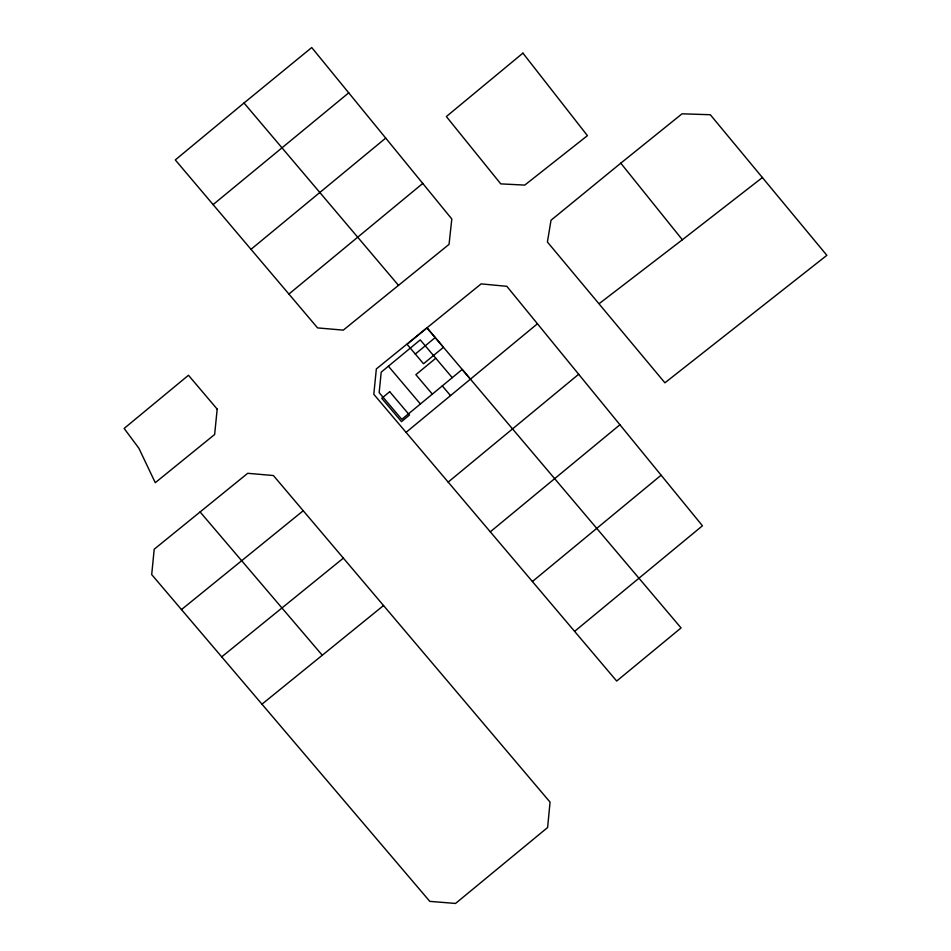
<?xml version="1.0" encoding="UTF-8"?>
<svg xmlns="http://www.w3.org/2000/svg" width="951" height="951" viewBox="0 0 951 951"><rect width="100%" height="100%" fill="white"/><g stroke="black" fill="none" stroke-linecap="round" stroke-linejoin="round"><path stroke-width="1.43" d="M244.015 102.993L175.293 159.934L213.107 204.608L317.575 327.905L343.287 330.128L449.05 244.371L451.808 218.992L311.726 47.55L244.015 102.993L398.517 285.383M448.159 482.098L578.672 374.266M574.618 631.345L702.444 525.784L506.847 286.322L481.135 283.885L376.346 368.929L373.802 394.296L616.688 681.047L681.059 627.933L462.198 369.452L401.798 419.355L379.164 392.632L381.208 372.15L420.247 339.887L452.248 377.666M348.744 92.829L213.107 204.608M251.016 249.305L385.714 138.097M288.914 294.049L422.767 183.436M415.302 354.034L435.201 337.581M435.784 358.23L415.872 374.682L432.348 394.118M406.029 432.384L537.434 323.768M619.909 424.776L490.288 531.811M661.111 475.215L532.417 581.513M620.789 163.168L551.009 220.252L547.407 242.006L664.915 382.813L826.859 255.332L710.314 114.738L682.057 113.799L620.789 163.168L682.354 239.771L762.536 177.445M221.714 656.868L429.793 901.37L455.541 903.45L547.61 827.525L550.058 802.133L273.412 475.536L247.7 473.301L154.205 549.214L151.708 574.594L221.714 656.868L343.394 558.118M262 704.156L383.538 605.537M181.475 609.591L303.226 510.746M599.332 303.524L682.354 239.771M200.09 511.947L322.092 655.037M427.011 327.845L470.436 379.164M442.286 385.892L450.524 395.616M388.4 366.206L420.401 403.985M217.185 409.132L214.641 434.5L155.263 482.692L138.894 448.278L124.141 428.449L188.464 375.265L217.185 409.132M522.919 53.125L446.352 116.545L500.761 183.876L524.762 185.1L587.421 135.648L522.919 53.125M426.963 327.869L407.064 344.321L423.528 363.757L443.439 347.305L426.963 327.869M389.708 391.717L381.743 398.291L401.5 421.626L409.465 415.04L389.708 391.717"/></g></svg>
